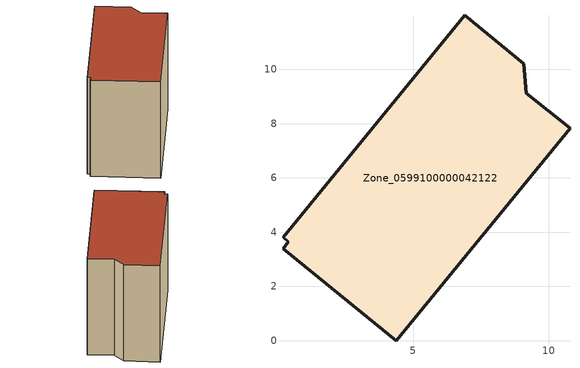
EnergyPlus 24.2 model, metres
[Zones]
Zone_0599100000042122
 floor ground (C_G): 0.41,3.64 0.21,3.81 6.9,11.99 9.07,10.21 9.17,9.12 10.78,7.83 4.38,0 0.21,3.39 z0
 wall outside (C_F): 4.38,0 10.78,7.83 9.17,9.12 9.07,10.21 6.9,11.99 0.21,3.81 0.41,3.64 0.21,3.39 4.38,0 z0:8.57
 roof outside (C_R): 0.41,3.64 0.21,3.39 4.38,0 10.78,7.83 9.17,9.12 9.07,10.21 6.9,11.99 0.21,3.81 z8.57
[BUILDING]
Pand.0599100000042122: North Axis=0; Terrain=City; Loads Convergence Tolerance Value=0.04; Temperature Convergence Tolerance Value=0.4; Solar Distribution=FullExterior; Maximum Number of Warmup Days=25; Minimum Number of Warmup Days=1
[Site:Location]
Rotterdam.The.Hague.AP_ZH_NLD Design_Conditions: Latitude=51.96; Longitude=4.45; Time Zone=1; Elevation=-4.5
[SITE:GROUNDTEMPERATURE:BUILDINGSURFACE]
18, 18, 18, 18, 18, 18, 18, 18, 18, 18, 18, 18
[MATERIAL] Thermal Absorptance=0.9; Solar Absorptance=0.7; Visible Absorptance=0.7
Name | Roughness | Thickness | Conductivity | Density | Specific Heat
G.TI.1946 | MediumSmooth | 0.15 | 1 | 540 | 1210
F.TI.1946 | Rough | 0.3 | 0.857143 | 1920 | 840
R.TI.1946 | MediumRough | 0.2 | 0.1 | 1500 | 1000
[CONSTRUCTION]
C_G: G.TI.1946
C_F: F.TI.1946
C_R: R.TI.1946
[ZONE]
Zone_0599100000042122: Type=1; Multiplier=1; Ceiling Height=Autocalculate; Volume=Autocalculate; Floor Area=autocalculate; Part of Total Floor Area=Yes
[ZONEINFILTRATION:DESIGNFLOWRATE]
Infil_Zone_0599100000042122: Zone or ZoneList or Space or SpaceList=Zone_0599100000042122; Schedule=AlwaysOn; Design Flow Rate Calculation Method=Flow/Area; Flow Rate per Floor Area=0.003; Constant Term Coefficient=1; Temperature Term Coefficient=0; Velocity Term Coefficient=0; Velocity Squared Term Coefficient=0
[HVACTEMPLATE:ZONE:IDEALLOADSAIRSYSTEM]
Zone_0599100000042122: Maximum Heating Supply Air Temperature=50; Minimum Cooling Supply Air Temperature=13; Maximum Heating Supply Air Humidity Ratio=0.0156; Minimum Cooling Supply Air Humidity Ratio=0.0077; Heating Limit=NoLimit; Cooling Limit=NoLimit; Dehumidification Control Type=ConstantSensibleHeatRatio; Cooling Sensible Heat Ratio=0.7; Dehumidification Setpoint=60; Humidification Control Type=None; Humidification Setpoint=30; Outdoor Air Method=None; Outdoor Air Flow Rate per Person=0.00944; Outdoor Air Flow Rate per Zone Floor Area=0; Outdoor Air Flow Rate per Zone=0; Demand Controlled Ventilation Type=None; Outdoor Air Economizer Type=NoEconomizer; Heat Recovery Type=None; Sensible Heat Recovery Effectiveness=0.7; Latent Heat Recovery Effectiveness=0.65
[ZONECONTROL:THERMOSTAT]
ThermostatControl_Zone_0599100000042122: Zone or ZoneList=Zone_0599100000042122; Control Type Schedule=DualSetpointControlType; Control 1=Thermostat_Zone_0599100000042122; Temperature Difference Between Cutout And Setpoint=0
[THERMOSTATSETPOINT:DUALSETPOINT]
Thermostat_Zone_0599100000042122: Heating Setpoint Temperature Schedule=HeatingSetpoint_Zone_0599100000042122; Cooling Setpoint Temperature Schedule=CoolingSetpoint_Zone_0599100000042122
[SCHEDULE:COMPACT]
HeatingSetpoint_Zone_0599100000042122: Through: 12/31, For: AllDays, Until: 24:00, 21
CoolingSetpoint_Zone_0599100000042122: Through: 12/31, For: AllDays, Until: 24:00, 24
DualSetpointControlType: Through: 12/31, For: AllDays, Until: 24:00, 4
AlwaysOn: Through: 12/31, For: AllDays, Until: 24:00, 1
